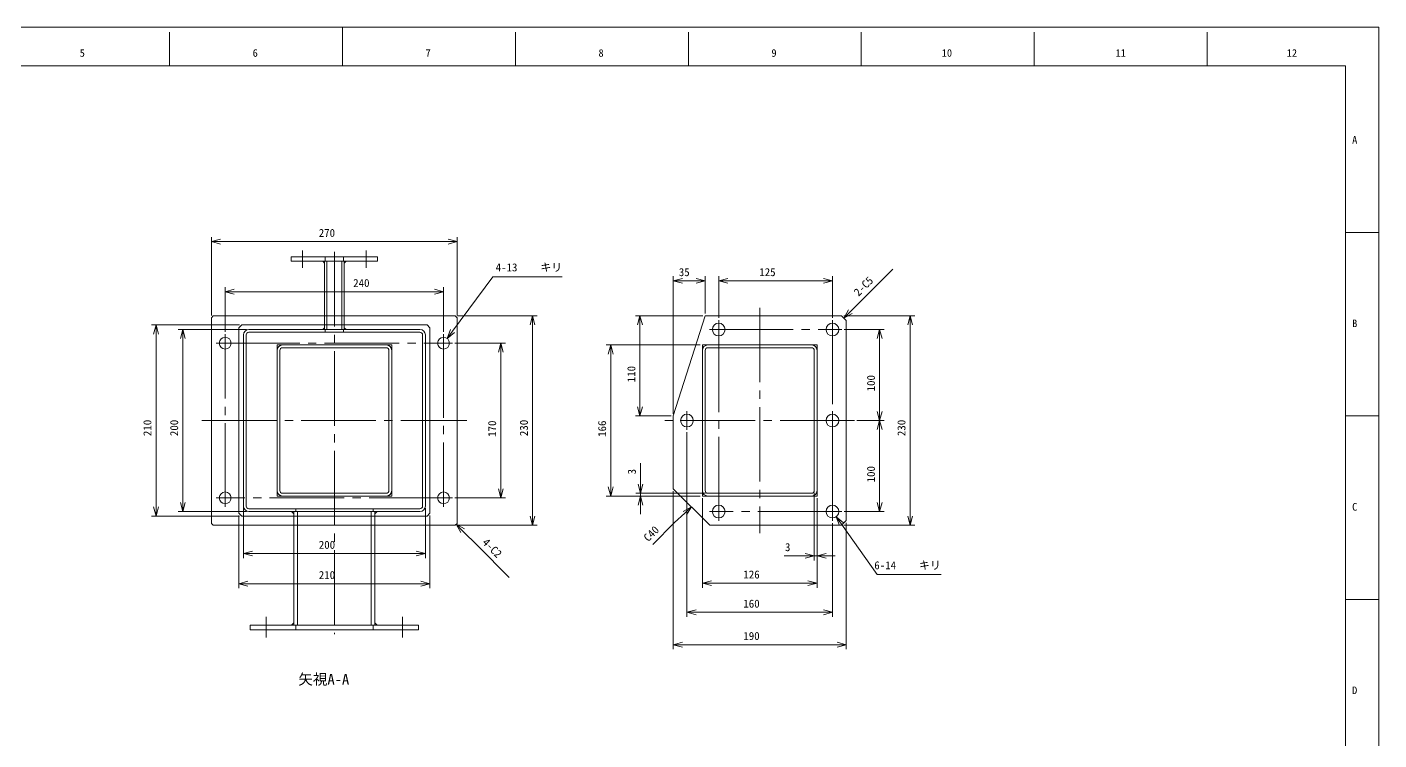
# Model space of a CAD drawing. Units: millimetres at full size. Extents: x -1176 to 1176, y -1164 to 845.
# Drawn here: x -310 to 1176, y 61 to 845 of the extents above; entities that cross this region are included whole.
import ezdxf
from ezdxf.enums import TextEntityAlignment as Align

# ---------------------------------------------------------------- set-up
doc = ezdxf.new("R2010")
doc.units = ezdxf.units.MM
doc.header["$LTSCALE"] = 9.10254
doc.linetypes.add('CHAIN2', pattern=[12, 9, -1, 1, -1])
for name, color, linetype, lineweight in [('0-0_90_FRAME', 2, 'Continuous', 9), ('0-1_91_BLANK', 6, 'Continuous', 9), ('0-2_08_DIM', 3, 'Continuous', 9), ('0-3_0', 134, 'Continuous', 9), ('0-4_05_CENTER', 2, 'CHAIN2', 9), ('0-5_04_HIDDEN', 7, 'Continuous', 9)]:
    doc.layers.add(name, color=color, linetype=linetype, lineweight=lineweight)
doc.layers.add('0-7_07_TEXT', color=3, linetype='Continuous')
doc.styles.add('ＭＳ ゴシック', font='')
doc.styles.add('ＭＳ Ｐゴシック', font='')
doc.styles.get('ＭＳ ゴシック').set_extended_font_data('MS Gothic')
doc.styles.get('ＭＳ Ｐゴシック').set_extended_font_data('MS PGothic')

# ---------------------------------------------------------------- blocks, each defined once
blk = doc.blocks.new('_Open30')
at = {"layer": '0-2_08_DIM'}
blk.add_line((0, 0), (-1, 0), dxfattribs=at)
blk.add_lwpolyline([(-1, 0.2679), (0, 0), (-1, -0.2679)], dxfattribs=at)

msp = doc.modelspace()

# ---------------------------------------------------------------- linework, layer by layer
at = {"layer": '0-0_90_FRAME'}
for p, q in [((-153.336, 802.338), (-153.336, 839.149)), ((226.846, 802.338), (226.846, 839.149)), ((416.937, 802.338), (416.937, 839.149)), ((607.028, 802.338), (607.028, 839.149)), ((797.118, 802.338), (797.118, 839.149)), ((987.209, 802.338), (987.209, 839.149)), ((1176.045, 619.058), (1139.233, 619.058)), ((1176.045, 417.425), (1139.233, 417.425)), ((1176.045, 215.793), (1139.233, 215.793))]:
    msp.add_line(p, q, dxfattribs=at)
at = {"layer": '0-0_90_FRAME', "color": 6}
msp.add_line((36.755, 844.829), (36.755, 802.338), dxfattribs=at)
msp.add_lwpolyline([(-1065.722, -774.015), (1139.233, -774.015), (1139.233, 802.338), (-1065.722, 802.338)], close=True, dxfattribs=at)
at = {"layer": '0-1_91_BLANK'}
msp.add_lwpolyline([(-1176.045, -810.662), (1176.045, -810.662), (1176.045, 844.829), (-1176.045, 844.829)], close=True, dxfattribs=at)
at = {"layer": '0-2_08_DIM'}
for p, q in [((-107.298, 527.957), (-107.298, 614.042)), ((162.701, 527.957), (162.701, 614.042)), ((152.701, 609.042), (-97.298, 609.042)), ((400.316, 419.957), (400.316, 570.948)), ((425.316, 565.948), (410.316, 565.948)), ((435.316, 529.957), (435.316, 570.948)), ((450.316, 525.298), (450.316, 570.948)), ((565.316, 565.948), (460.316, 565.948)), ((575.316, 525.298), (575.316, 570.948)), ((-92.232, 509.957), (-92.232, 558.994)), ((137.768, 553.994), (-82.232, 553.994)), ((147.768, 509.957), (147.768, 558.994)), ((163.201, 527.457), (250.579, 527.457)), ((432.816, 527.457), (358.711, 527.457)), ((587.816, 527.457), (665.661, 527.457)), ((-76.559, 517.457), (-173.283, 517.457)), ((-168.283, 507.457), (-168.283, 317.457)), ((-68.731, 512.457), (-143.83, 512.457)), ((245.579, 517.457), (245.579, 307.457)), ((363.711, 427.457), (363.711, 517.457)), ((588.157, 512.457), (632.183, 512.457)), ((660.661, 307.457), (660.661, 517.457)), ((-138.83, 322.457), (-138.83, 502.457)), ((160.268, 497.457), (215.696, 497.457)), ((429.816, 495.457), (326.596, 495.457)), ((627.183, 422.457), (627.183, 502.457)), ((210.696, 337.457), (210.696, 487.457)), ((331.596, 485.457), (331.596, 339.457)), ((397.816, 417.457), (358.711, 417.457)), ((602.155, 412.457), (632.183, 412.457)), ((602.155, 412.457), (632.183, 412.457)), ((627.183, 402.457), (627.183, 322.457)), ((415.316, 399.616), (415.316, 196.682)), ((364.284, 342.457), (364.284, 365.457)), ((160.268, 327.457), (215.696, 327.457)), ((429.816, 329.457), (326.596, 329.457)), ((435.816, 332.457), (359.284, 332.457)), ((429.816, 329.457), (359.284, 329.457)), ((364.284, 329.457), (364.284, 332.457)), ((400.316, 334.957), (400.316, 161.113)), ((432.316, 326.957), (432.316, 228.715)), ((555.316, 332.957), (555.316, 258.757)), ((558.316, 326.957), (558.316, 228.715)), ((558.316, 326.957), (558.316, 258.757)), ((-68.731, 312.457), (-143.83, 312.457)), ((-72.231, 319.211), (-72.231, 261.329)), ((127.769, 315.957), (127.769, 261.329)), ((364.284, 319.457), (364.284, 309.457)), ((588.157, 312.457), (632.183, 312.457)), ((-76.559, 307.457), (-173.283, 307.457)), ((-77.231, 308.129), (-77.231, 228.114)), ((132.769, 308.129), (132.769, 228.114)), ((163.201, 297.457), (250.579, 297.457)), ((575.316, 299.616), (575.316, 196.682)), ((587.816, 297.457), (665.661, 297.457)), ((590.316, 299.957), (590.316, 161.113)), ((-62.231, 266.329), (117.769, 266.329)), ((545.316, 263.757), (522.316, 263.757)), ((558.316, 263.757), (555.316, 263.757)), ((568.316, 263.757), (578.316, 263.757)), ((-67.231, 233.114), (122.769, 233.114)), ((442.316, 233.715), (548.316, 233.715)), ((425.316, 201.682), (565.316, 201.682)), ((580.316, 166.113), (410.316, 166.113))]:
    msp.add_line(p, q, dxfattribs=at)
for points in [[(278.227, 570.512), (202.127, 570.512), (157.618, 510.694)], [(594.887, 532.028), (607.091, 544.232), (641.588, 578.729)], [(412.972, 310.67), (401.662, 300.218), (377.671, 276.226)], [(694.769, 243.114), (624.586, 243.114), (585.163, 298.599)], [(168.772, 291.386), (185.55, 274.608), (220.047, 240.112)]]:
    msp.add_lwpolyline(points, dxfattribs=at)
at = {"layer": '0-3_0'}
for p, q in [((16.919, 587.457), (16.919, 512.457)), ((38.619, 587.457), (38.619, 512.457)), ((-105.298, 527.457), (16.919, 527.457)), ((84.769, 495.457), (-29.231, 495.457)), ((84.769, 492.457), (-29.231, 492.457)), ((552.316, 495.457), (438.316, 495.457)), ((552.316, 492.457), (438.316, 492.457)), ((-35.231, 489.457), (-35.231, 335.457)), ((-32.231, 489.457), (-32.231, 335.457)), ((87.769, 335.457), (87.769, 489.457)), ((90.769, 335.457), (90.769, 489.457)), ((432.316, 489.457), (432.316, 335.457)), ((435.316, 489.457), (435.316, 335.457)), ((555.316, 335.457), (555.316, 489.457)), ((558.316, 335.457), (558.316, 489.457)), ((-29.231, 332.457), (84.769, 332.457)), ((-29.231, 329.457), (84.769, 329.457)), ((438.316, 332.457), (552.316, 332.457)), ((438.316, 329.457), (552.316, 329.457)), ((-16.781, 187.457), (-16.781, 312.457)), ((72.319, 187.457), (72.319, 312.457))]:
    msp.add_line(p, q, dxfattribs=at)
for points in [[(-19.731, 587.457), (-19.731, 592.457), (75.269, 592.457), (75.269, 587.457)], [(590.316, 522.457), (590.316, 302.457), (585.316, 297.457), (440.316, 297.457), (400.316, 337.457), (400.316, 417.457), (435.316, 527.457), (585.316, 527.457)], [(-74.059, 517.457), (129.597, 517.457), (132.769, 514.285), (132.769, 310.629), (129.597, 307.457), (-74.059, 307.457), (-77.231, 310.629), (-77.231, 514.285)], [(-35.231, 329.457), (-35.231, 495.457), (90.769, 495.457), (90.769, 329.457)], [(558.316, 495.457), (558.316, 329.457), (432.316, 329.457), (432.316, 495.457)], [(-64.731, 187.457), (-64.731, 182.457), (120.269, 182.457), (120.269, 187.457)]]:
    msp.add_lwpolyline(points, close=True, dxfattribs=at)
at = {"layer": '0-3_0', "color": 3}
for points in [[(16.919, 587.457), (16.919, 585.457), (14.919, 587.457)], [(38.619, 587.457), (38.619, 585.457), (40.619, 587.457)], [(16.919, 512.457), (16.919, 514.457), (14.919, 512.457)], [(38.619, 512.457), (38.619, 514.457), (40.619, 512.457)], [(-16.781, 312.457), (-16.781, 309.957), (-19.281, 312.457)], [(72.319, 312.457), (72.319, 309.957), (74.819, 312.457)], [(-16.781, 187.457), (-16.781, 189.957), (-19.281, 187.457)], [(72.319, 187.457), (72.319, 189.957), (74.819, 187.457)]]:
    msp.add_lwpolyline(points, close=True, dxfattribs=at)
at = {"layer": '0-3_0'}
for points in [[(-16.781, 297.457), (-105.298, 297.457), (-107.298, 299.457), (-107.298, 525.457), (-105.298, 527.457)], [(38.619, 527.457), (160.701, 527.457), (162.701, 525.457), (162.701, 299.457), (160.701, 297.457), (72.319, 297.457)]]:
    msp.add_lwpolyline(points, dxfattribs=at)
for centre, radius in [((450.316, 512.457), 7), ((575.316, 512.457), 7), ((-92.232, 497.457), 6.5), ((147.768, 497.457), 6.5), ((415.316, 412.457), 7), ((575.316, 412.457), 7), ((-92.232, 327.457), 6.5), ((147.768, 327.457), 6.5), ((450.316, 312.457), 7), ((575.316, 312.457), 7)]:
    msp.add_circle(centre, radius, dxfattribs=at)
for centre, radius, start, end in [((-29.231, 489.457), 6, 90, 180), ((-29.231, 489.457), 3, 90, 180), ((84.769, 489.457), 6, 0, 90), ((84.769, 489.457), 3, 0, 90), ((438.316, 489.457), 6, 90, 180), ((438.316, 489.457), 3, 90, 180), ((552.316, 489.457), 6, 0, 90), ((552.316, 489.457), 3, 0, 90), ((-29.231, 335.457), 6, 180, 270), ((-29.231, 335.457), 3, 180, 270), ((84.769, 335.457), 6, 270, 0), ((84.769, 335.457), 3, 270, 0), ((438.316, 335.457), 6, 180, 270), ((438.316, 335.457), 3, 180, 270), ((552.316, 335.457), 3, 270, 0), ((552.316, 335.457), 6, 270, 0)]:
    msp.add_arc(centre, radius, start, end, dxfattribs=at)
at = {"layer": '0-4_05_CENTER'}
for p, q in [((-7.231, 580.123), (-7.231, 599.429)), ((27.769, 597.766), (27.769, 177.832)), ((62.769, 580.123), (62.769, 599.429)), ((495.316, 536.433), (495.316, 288.481)), ((450.316, 502.116), (450.316, 522.798)), ((575.316, 502.116), (575.316, 522.798)), ((-92.232, 487.457), (-92.232, 507.457)), ((147.768, 487.457), (147.768, 507.457)), ((439.975, 512.457), (460.657, 512.457)), ((585.657, 512.457), (564.975, 512.457)), ((-82.232, 497.457), (-102.232, 497.457)), ((137.768, 497.457), (157.768, 497.457)), ((415.316, 402.116), (415.316, 422.798)), ((575.316, 402.116), (575.316, 422.798)), ((-117.811, 412.457), (173.348, 412.457)), ((599.655, 412.457), (390.978, 412.457)), ((-82.232, 327.457), (-102.232, 327.457)), ((-92.232, 337.457), (-92.232, 317.457)), ((137.768, 327.457), (157.768, 327.457)), ((147.768, 337.457), (147.768, 317.457)), ((439.975, 312.457), (460.657, 312.457)), ((450.316, 322.798), (450.316, 302.116)), ((585.657, 312.457), (564.975, 312.457)), ((575.316, 322.798), (575.316, 302.116)), ((-47.231, 196.565), (-47.231, 174.034)), ((102.769, 196.565), (102.769, 174.034))]:
    msp.add_line(p, q, dxfattribs=at)
for points in [[(450.316, 512.457), (575.316, 512.457), (575.316, 312.457), (450.316, 312.457)], [(-92.232, 497.457), (147.768, 497.457), (147.768, 327.457), (-92.232, 327.457)]]:
    msp.add_lwpolyline(points, close=True, dxfattribs=at)
at = {"layer": '0-5_04_HIDDEN'}
for p, q in [((17.769, 587.457), (17.769, 592.457)), ((19.419, 587.457), (19.419, 512.457)), ((36.119, 587.457), (36.119, 512.457)), ((37.769, 587.457), (37.769, 592.457)), ((16.919, 527.457), (38.619, 527.457)), ((-72.231, 506.457), (-72.231, 318.457)), ((-69.231, 506.457), (-69.231, 318.457)), ((121.769, 512.457), (-66.231, 512.457)), ((121.769, 509.457), (-66.231, 509.457)), ((17.769, 509.457), (17.769, 512.457)), ((37.769, 509.457), (37.769, 512.457)), ((124.769, 318.457), (124.769, 506.457)), ((127.769, 318.457), (127.769, 506.457)), ((-66.231, 315.457), (121.769, 315.457)), ((-66.231, 312.457), (121.769, 312.457)), ((-14.731, 312.457), (-14.731, 315.457)), ((-12.781, 187.457), (-12.781, 312.457)), ((68.319, 187.457), (68.319, 312.457)), ((70.269, 312.457), (70.269, 315.457)), ((-16.781, 297.457), (72.319, 297.457)), ((-14.731, 187.457), (-14.731, 182.457)), ((70.269, 187.457), (70.269, 182.457))]:
    msp.add_line(p, q, dxfattribs=at)
for centre, radius, start, end in [((-66.231, 506.457), 6, 90, 180), ((-66.231, 506.457), 3, 90, 180), ((121.769, 506.457), 6, 0, 90), ((121.769, 506.457), 3, 0, 90), ((-66.231, 318.457), 6, 180, 270), ((-66.231, 318.457), 3, 180, 270), ((121.769, 318.457), 6, 270, 0), ((121.769, 318.457), 3, 270, 0)]:
    msp.add_arc(centre, radius, start, end, dxfattribs=at)

# ---------------------------------------------------------------- block references
at = {"layer": '0-2_08_DIM', "xscale": 10, "yscale": 10}
for p, rotation in [((-107.298, 609.042), 180), ((400.316, 565.948), 180), ((450.316, 565.948), 180), ((-92.232, 553.994), 180), ((245.579, 527.457), 90), ((363.711, 527.457), 90), ((587.816, 524.957), 225), ((660.661, 527.457), 90), ((-168.283, 517.457), 90), ((-138.83, 512.457), 90), ((151.649, 502.672), 233.34785), ((627.183, 512.457), 90), ((210.696, 497.457), 90), ((331.596, 495.457), 90), ((363.711, 417.457), 270), ((627.183, 412.457), 270), ((627.183, 412.457), 90), ((364.284, 332.457), 270), ((210.696, 327.457), 270), ((331.596, 329.457), 270), ((364.284, 329.457), 90), ((-168.283, 307.457), 270), ((-138.83, 312.457), 270), ((420.316, 317.457), 42.74372), ((627.183, 312.457), 270), ((161.701, 298.457), 135), ((245.579, 297.457), 270), ((579.371, 306.751), 125.39461), ((660.661, 297.457), 270), ((-72.231, 266.329), 180), ((558.316, 263.757), 180), ((-77.231, 233.114), 180), ((432.316, 233.715), 180), ((415.316, 201.682), 180), ((400.316, 166.113), 180)]:
    msp.add_blockref('_Open30', p, dxfattribs=dict(at, rotation=rotation))
for p in [(162.701, 609.042), (435.316, 565.948), (575.316, 565.948), (147.768, 553.994), (127.769, 266.329), (555.316, 263.757), (132.769, 233.114), (558.316, 233.715), (575.316, 201.682), (590.316, 166.113)]:
    msp.add_blockref('_Open30', p, dxfattribs=at)

# ---------------------------------------------------------------- texts
at = {"layer": '0-0_90_FRAME', "color": 134, "style": 'ＭＳ ゴシック'}
for s, p in [('5', (-252.168, 809.67)), ('6', (-62.077, 809.67)), ('7', (128.014, 809.67)), ('8', (318.105, 809.67)), ('9', (508.196, 809.67)), ('10', (695.446, 809.67)), ('11', (886.484, 809.67)), ('12', (1074.681, 809.67)), ('A', (1146.551, 714.194)), ('B', (1146.551, 512.562)), ('C', (1146.551, 310.929)), ('D', (1146.551, 109.297))]:
    msp.add_text(s, height=8.328, dxfattribs=at).set_placement(p, align=Align.BOTTOM_LEFT)
at = {"layer": '0-2_08_DIM'}
for s, style, p in [('270', 'ＭＳ ゴシック', (10.559, 611.542)), ('4-13', 'ＭＳ ゴシック', (205.061, 573.696)), ('キリ', 'ＭＳ Ｐゴシック', (254.204, 573.696)), ('35', 'ＭＳ ゴシック', (406.388, 568.457)), ('125', 'ＭＳ ゴシック', (494.816, 568.457)), ('240', 'ＭＳ ゴシック', (48.442, 556.494)), ('200', 'ＭＳ ゴシック', (10.626, 268.829)), ('3', 'ＭＳ ゴシック', (523.102, 266.257)), ('6-14', 'ＭＳ ゴシック', (621.275, 246.298)), ('キリ', 'ＭＳ Ｐゴシック', (670.418, 246.298)), ('210', 'ＭＳ ゴシック', (10.626, 235.614)), ('126', 'ＭＳ ゴシック', (477.316, 236.215)), ('160', 'ＭＳ ゴシック', (477.316, 204.182)), ('190', 'ＭＳ ゴシック', (477.316, 168.613))]:
    msp.add_text(s, height=8.798, dxfattribs=dict(at, style=style)).set_placement(p, align=Align.BOTTOM_LEFT)
at = {"layer": '0-2_08_DIM', "style": 'ＭＳ ゴシック'}
for s, rotation, p in [('2-C5', 45, (605.879, 546.556)), ('110', 90, (361.211, 454.457)), ('100', 90, (624.683, 444.457)), ('210', 90, (-170.783, 395.314)), ('200', 90, (-141.33, 395.314)), ('170', 90, (208.196, 394.457)), ('230', 90, (243.079, 395.314)), ('166', 90, (329.096, 394.457)), ('230', 90, (658.161, 395.315)), ('3', 90, (361.784, 353.243)), ('100', 90, (624.683, 344.457)), ('C40', 45, (374.691, 276.782)), ('4-C2', 315, (187.873, 275.821))]:
    msp.add_text(s, height=8.798, rotation=rotation, dxfattribs=at).set_placement(p, align=Align.BOTTOM_LEFT)
at = {"layer": '0-7_07_TEXT', "style": 'ＭＳ ゴシック'}
msp.add_text('矢視A-A', height=11.73, dxfattribs=at).set_placement((-11.848, 118.68), align=Align.BOTTOM_LEFT)

doc.saveas('drawing.dxf')
